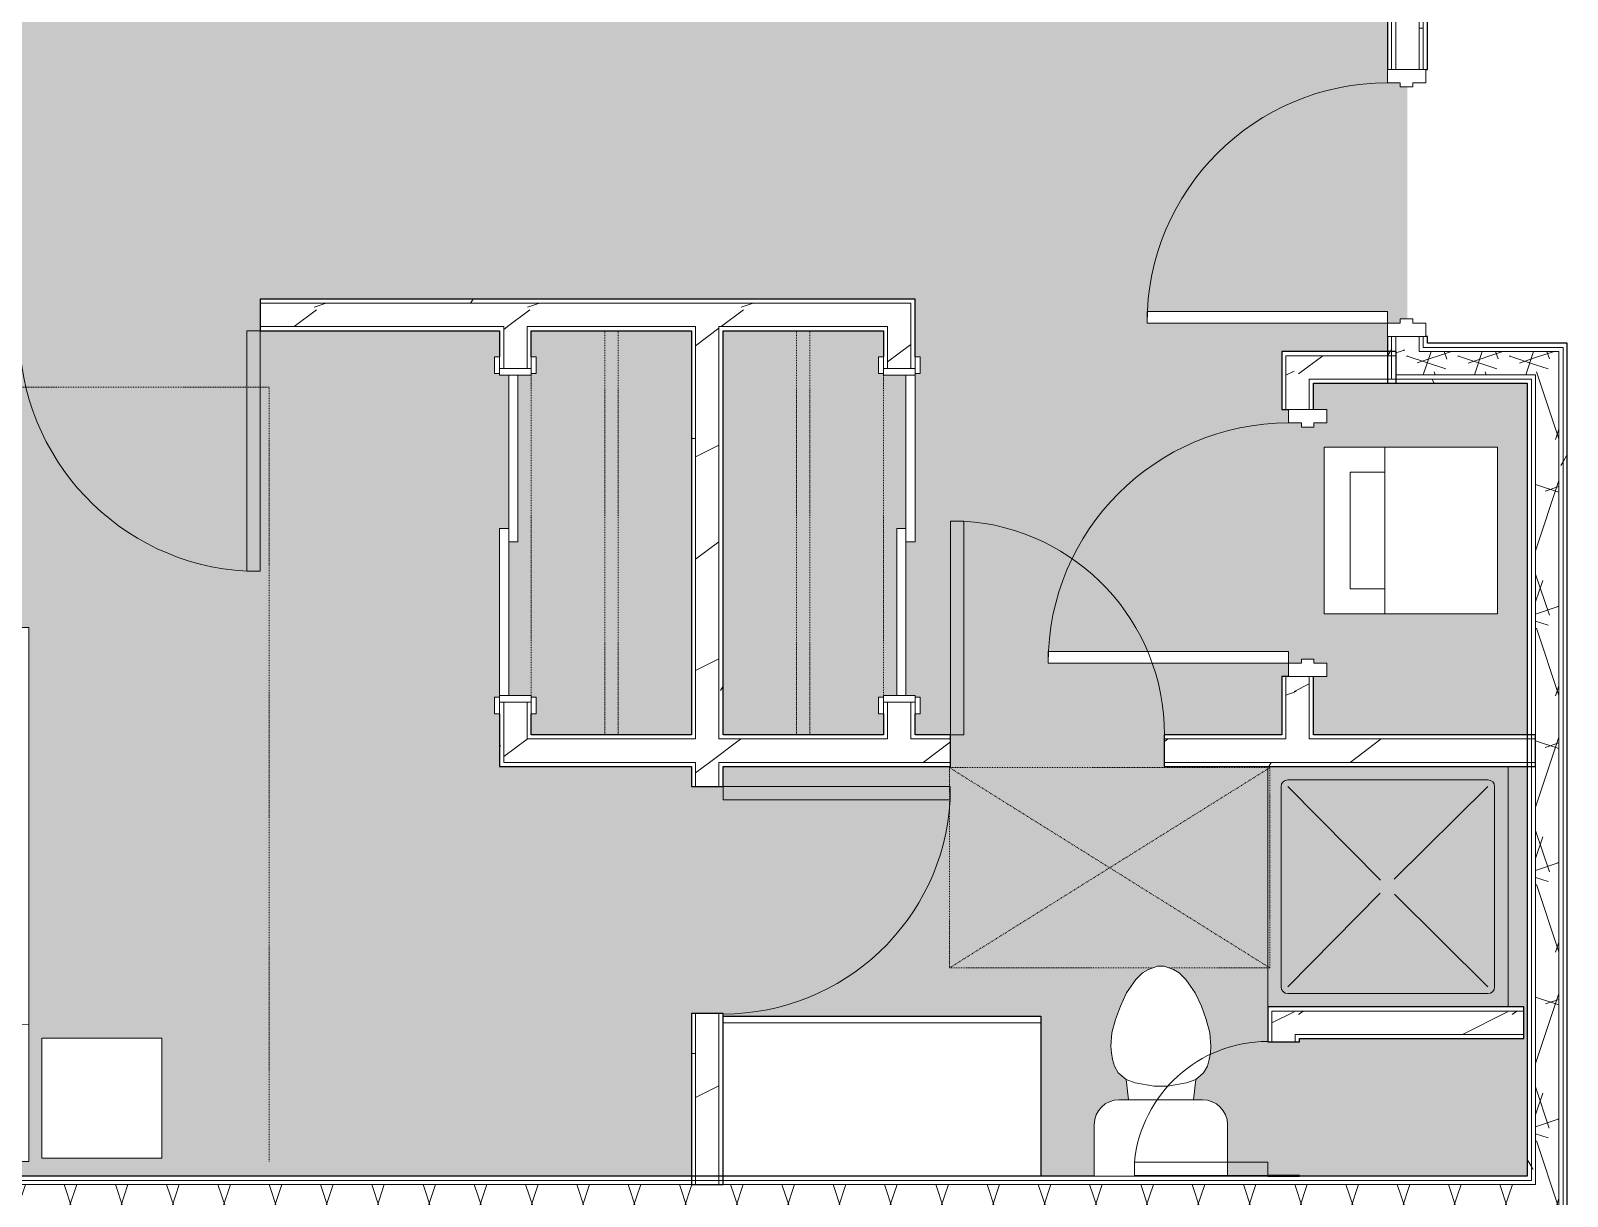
# Model space of a CAD drawing. Header units: inches. Extents: x -4830 to -235, y 9551 to 12852.
# Drawn here: x -3708.2 to -3478, y 10838.2 to 11012.8 of the extents above; entities that cross this region are included whole.
import ezdxf

# ---------------------------------------------------------------- set-up
doc = ezdxf.new("R2010")
doc.units = ezdxf.units.IN
doc.header["$MEASUREMENT"] = 0
doc.linetypes.add('Dash', pattern=[0.25, 0.125, -0.125])
for name, color, linetype, lineweight in [('0-1', 7, 'Continuous', 5), ('0-2', 7, 'Continuous', 9), ('0-3', 8, 'Continuous', 9), ('A-AREA-PATT-3', 41, 'Continuous', 9), ('A-DOOR-1', 7, 'Continuous', 9), ('A-DOOR-2', 50, 'Continuous', 13), ('A-DOOR-FRAM-1', 50, 'Continuous', 13), ('A-GENM-HDLN-1', 7, 'Dash', 9), ('A-WALL-1', 250, 'Continuous', 25), ('A-WALL-2', 7, 'Continuous', 9), ('A-WALL-PATT-1', 7, 'Continuous', 9), ('A-WALL-PATT-2', 8, 'Continuous', 9), ('A-WALL-PATT-3', 253, 'Continuous', 9), ('I-FURN-1', 7, 'Continuous', 9), ('I-FURN-HDLN-1', 7, 'Dash', 9), ('I-WALL-1', 250, 'Continuous', 25), ('P-SANR-FIXT-1', 7, 'Continuous', 9), ('Q-CASE-1', 250, 'Continuous', 25), ('Q-CASE-2', 7, 'Continuous', 9), ('Q-CASE-HDLN-1', 7, 'Dash', 9)]:
    doc.layers.add(name, color=color, linetype=linetype, lineweight=lineweight)
pattern_1 = [(0, (0, 0), (61.44, 15.36), [2.534, -43.546, 2.534, -43.546, -245.76]), (0, (0, 0), (61.44, 15.36), [-92.16, 2.534, -89.626, 2.534, -43.546, -107.52]), (0, (0, 0), (61.44, 15.36), [-230.4, 2.534, -28.186, 2.534, -74.266]), (120, (23.04, 7.68), (-44.02215, 45.5286), [2.534, -43.546, 2.534, -43.546, -245.76]), (120, (23.04, 7.68), (-44.02215, 45.5286), [-92.16, 2.534, -89.626, 2.534, -43.546, -107.52]), (120, (23.04, 7.68), (-44.02215, 45.5286), [-230.4, 2.534, -28.186, 2.534, -74.266]), (240, (30.72, 38.4), (-17.41785, -60.8886), [2.534, -43.546, 2.534, -43.546, -245.76]), (240, (30.72, 38.4), (-17.41785, -60.8886), [-92.16, 2.534, -89.626, 2.534, -43.546, -107.52]), (240, (30.72, 38.4), (-17.41785, -60.8886), [-230.4, 2.534, -28.186, 2.534, -74.266])]
pattern_2 = [(216.87, (12.795, 31.987), (95.9612857, 63.9749714), [15.994, -143.942]), (206.565, (31.987, 22.391), (-31.986981, -31.986924), [35.763, -35.763]), (198.435, (31.987, 6.397), (-63.974746, -31.987128), [20.231, -80.922])]
pattern_3 = [(161.57, (0.96, 0.96), (-7.6802237, -0.0009796), [0, -54.643, 6.067, 0]), (18.43, (-0.96, 0.96), (-7.6802237, 0.0009796), [0, -54.643, 6.067, 0]), (108.43, (0.96, 0.96), (3.8382953, -19.2013653), [18.211, -42.499]), (71.57, (-0.96, 0.96), (3.8382953, 19.2013653), [18.211, -42.499])]

# ---------------------------------------------------------------- blocks, each defined once
blk = doc.blocks.new('Single-Flush - 32_ x 84_-1372863-FLOOR PLAN - 3RD FLOOR')
at = {"layer": 'A-DOOR-1'}
blk.add_arc((16, -2.38), 32.07, 180, 266.4241, dxfattribs=at)
at = {"layer": 'A-DOOR-2'}
for p, q in [((14, -2.38), (14, -34.38)), ((16, -2.38), (14, -2.38)), ((16, -2.38), (16, -34.38)), ((16, -34.38), (14, -34.38))]:
    blk.add_line(p, q, dxfattribs=at)
blk = doc.blocks.new('Stacked Washer and Dryer - 26_x25_ - Private-1352637-FLOOR PLAN - 3RD FLOOR')
at = {"layer": 'P-SANR-FIXT-1'}
for p, q in [((0, 12.5), (26, 12.5)), ((0, 12.5), (0, -12.5)), ((16.90625, 12.5), (16.90625, -12.5)), ((26, 12.5), (26, -12.5)), ((16.90625, 8.75), (22.09375, 8.75)), ((22.09375, 8.75), (22.09375, -8.75)), ((22.09375, -8.75), (16.90625, -8.75)), ((26, -12.5), (0, -12.5))]:
    blk.add_line(p, q, dxfattribs=at)
blk = doc.blocks.new('Single-Flush - 36_ x 84_-1372824-FLOOR PLAN - 3RD FLOOR')
at = {"layer": 'A-DOOR-1'}
blk.add_arc((18, -2.38), 36.07, 180, 266.8211, dxfattribs=at)
at = {"layer": 'A-DOOR-2'}
for p, q in [((16, -2.38), (16, -38.39)), ((18, -2.38), (16, -2.38)), ((18, -2.38), (18, -38.39)), ((18, -38.39), (16, -38.39))]:
    blk.add_line(p, q, dxfattribs=at)
blk = doc.blocks.new('Single-Flush - 34_ x 84_-1372834-FLOOR PLAN - 3RD FLOOR')
at = {"layer": 'A-DOOR-1'}
blk.add_arc((17, -2.38), 34.07, 180, 266.6343, dxfattribs=at)
at = {"layer": 'A-DOOR-2'}
for p, q in [((15, -2.38), (15, -36.38)), ((17, -2.38), (15, -2.38)), ((17, -2.38), (17, -36.38)), ((17, -36.38), (15, -36.38))]:
    blk.add_line(p, q, dxfattribs=at)
blk = doc.blocks.new('Door-Passage-Single-Flush - 36_ x 80_-1699788-FLOOR PLAN - 3RD FLOOR')
at = {"layer": 'A-DOOR-1'}
blk.add_arc((18, -1.625), 36, 180, 270, dxfattribs=at)
at = {"layer": 'A-DOOR-2'}
for p, q in [((16.25, -1.625), (18, -1.625)), ((16.25, -37.625), (16.25, -1.625)), ((18, -1.625), (18, -37.625)), ((18, -37.625), (16.25, -37.625))]:
    blk.add_line(p, q, dxfattribs=at)
at = {"layer": 'A-DOOR-FRAM-1'}
for p, q in [((-20, 4.125), (-18, 4.125)), ((-20, -1.625), (-20, 4.125)), ((-18, 4.125), (-18, 2.1875)), ((18, 4.125), (20, 4.125)), ((18, 2.1875), (18, 4.125)), ((20, 4.125), (20, -1.625)), ((-18, 2.1875), (-17.375, 2.1875)), ((-18, 0.3125), (-18, -1.625)), ((-17.375, 0.3125), (-18, 0.3125)), ((-17.375, 2.1875), (-17.375, 0.3125)), ((17.375, 2.1875), (18, 2.1875)), ((17.375, 0.3125), (17.375, 2.1875)), ((18, 0.3125), (17.375, 0.3125)), ((18, -1.625), (18, 0.3125)), ((-18, -1.625), (-20, -1.625)), ((20, -1.625), (18, -1.625))]:
    blk.add_line(p, q, dxfattribs=at)
blk = doc.blocks.new('OD_CW_Base Cabinet - OD_CW_Base Cabinet-1870313-FLOOR PLAN - 3RD FLOOR')
at = {"layer": 'Q-CASE-1'}
for p, q in [((0.74, -24), (0.74, 0)), ((0.74, 0), (48.31, 0)), ((48.31, 0), (48.31, -24)), ((48.31, -24), (0.74, -24))]:
    blk.add_line(p, q, dxfattribs=at)
at = {"layer": 'Q-CASE-2'}
for p, q in [((0.74, -1), (0.74, 0)), ((0.74, 0), (48.31, 0)), ((48.31, -1), (0.74, -1)), ((0.74, -24), (0.74, -1)), ((0.74, -1), (48.31, -1)), ((48.31, 0), (48.31, -1)), ((48.31, -1), (48.31, -24)), ((48.31, -24), (0.74, -24))]:
    blk.add_line(p, q, dxfattribs=at)
blk = doc.blocks.new('Toilet-Domestic-3D - Toilet-Domestic-3D-1372870-FLOOR PLAN - 3RD FLOOR')
at = {"layer": 'P-SANR-FIXT-1'}
for p, q in [((-1.87, 11.5), (-0.5, 12)), ((-0.5, 12), (0.5, 12)), ((0.5, 12), (1.87, 11.5)), ((-5.13, 8), (-3.74, 10)), ((-3.74, 10), (-2.74, 11)), ((-2.74, 11), (-1.87, 11.5)), ((1.87, 11.5), (2.74, 11)), ((2.74, 11), (3.74, 10)), ((3.74, 10), (5.13, 8)), ((-6.06, 6), (-5.13, 8)), ((5.13, 8), (6.06, 6)), ((-6.79, 4), (-6.06, 6)), ((6.06, 6), (6.79, 4)), ((-7.33, 1.99), (-6.79, 4)), ((6.79, 4), (7.33, 1.99)), ((-7.5, 0), (-7.33, 1.99)), ((7.33, 1.99), (7.5, 0)), ((-7.41, -1), (-7.5, 0)), ((-7.24, -2), (-7.41, -1)), ((-6.97, -3), (-7.24, -2)), ((7.24, -2), (6.97, -3)), ((7.41, -1), (7.24, -2)), ((7.5, 0), (7.41, -1)), ((-6.4, -4), (-6.97, -3)), ((-5.21, -5), (-6.4, -4)), ((6.4, -4), (5.21, -5)), ((6.97, -3), (6.4, -4)), ((-3.84, -5.5), (-5.21, -5)), ((-4.86, -8.02), (-5.21, -5)), ((-1, -6), (-3.84, -5.5)), ((1, -6), (-1, -6)), ((3.84, -5.5), (1, -6)), ((5.21, -5), (3.84, -5.5)), ((4.86, -8.02), (5.21, -5)), ((6.25, -8.02), (-6.25, -8.02)), ((-9.98, -11.75), (-9.98, -19.48)), ((9.98, -19.48), (9.98, -11.75)), ((-9.98, -19.48), (9.98, -19.48))]:
    blk.add_line(p, q, dxfattribs=at)
for centre, start, end in [((-6.25, -11.75), 90, 180), ((6.25, -11.75), 0, 90)]:
    blk.add_arc(centre, 3.73, start, end, dxfattribs=at)
blk = doc.blocks.new('Shower Base-3D - 36_ x 36_-V6-FLOOR PLAN - 3RD FLOOR')
at = {"layer": 'P-SANR-FIXT-1'}
for p, q in [((-18, 18), (-18, -18)), ((18, -18), (18, 18)), ((-16, -15), (-16, 15)), ((-15, 16), (15, 16)), ((-1.12, 1), (-15, 15)), ((0.97, 1.14), (15, 15)), ((16, 15), (16, -15)), ((-1.13, -0.98), (-15, -15)), ((1.01, -1.11), (15, -15)), ((15, -16), (-15, -16))]:
    blk.add_line(p, q, dxfattribs=at)
for centre, start, end in [((-15, 15), 90, 180), ((15, 15), 360, 90), ((-15, -15), 180, 270), ((15, -15), 270, 0)]:
    blk.add_arc(centre, 1, start, end, dxfattribs=at)
blk = doc.blocks.new('OD_CW_Closet - OD_CW_Closet-1901942-FLOOR PLAN - 3RD FLOOR')
at = {"layer": 'Q-CASE-HDLN-1'}
for p, q in [((0.74, -24), (0.74, 0)), ((0.74, 0), (61.26, 0)), ((61.26, 0), (61.26, -24)), ((0.74, -11), (61.26, -11)), ((0.74, -13), (61.26, -13)), ((3.89, -24), (0.74, -24)), ((54.64, -24), (6.64, -24)), ((61.26, -24), (57.39, -24))]:
    blk.add_line(p, q, dxfattribs=at)
blk = doc.blocks.new('ADA Clearances - 30_x48_-V7-FLOOR PLAN - 3RD FLOOR')
at = {"layer": 'A-GENM-HDLN-1'}
for p, q in [((15, -24), (-15, 24)), ((-15, -24), (15, 24)), ((15, 24), (-15, 24)), ((-15, 24), (-15, -24)), ((15, 8.9), (15, 24)), ((15, -24), (15, 6.44)), ((-15, -24), (15, -24))]:
    blk.add_line(p, q, dxfattribs=at)
blk = doc.blocks.new('Single-Flush - CLOSET-1720256-FLOOR PLAN - 3RD FLOOR')
at = {"layer": 'A-DOOR-1'}
blk.add_arc((10, -2.38), 20.07, 180, 264.2799, dxfattribs=at)
at = {"layer": 'A-DOOR-2'}
for p, q in [((8, -2.38), (8, -22.34)), ((10, -2.38), (8, -2.38)), ((10, -2.38), (10, -22.34)), ((10, -22.34), (8, -22.34))]:
    blk.add_line(p, q, dxfattribs=at)
blk = doc.blocks.new('Bed-Standard - King 78_ x 80_-1242963-FLOOR PLAN - 3RD FLOOR')
at = {"layer": 'I-FURN-1'}
for p, q in [((49.69, 38.2), (-28.31, 38.2)), ((-28.31, 38.2), (-28.31, -41.8)), ((49.69, -41.8), (49.69, 38.2)), ((-25.31, 36.2), (-25.31, 24.2)), ((-25.31, 36.2), (46.69, 36.2)), ((46.69, 36.2), (46.69, 24.2)), ((49.69, 24.2), (-28.31, 17.63)), ((-25.31, 24.2), (46.69, 24.2)), ((-28.31, -41.8), (49.69, -41.8))]:
    blk.add_line(p, q, dxfattribs=at)
at = {"layer": 'I-FURN-HDLN-1'}
for p, q in [((-64.31, 38.2), (-64.31, -77.8)), ((73.69, -77.8), (73.69, 38.2)), ((-64.31, -77.8), (73.69, -77.8))]:
    blk.add_line(p, q, dxfattribs=at)
blk = doc.blocks.new('Table-Night Stand - 18_ x 18_ x 24_-1352623-FLOOR PLAN - 3RD FLOOR')
at = {"layer": 'I-FURN-1'}
for p, q in [((18.15, 18), (0.15, 18)), ((0.15, 18), (0.15, 0)), ((18.15, 0), (18.15, 18)), ((0.15, 0), (18.15, 0))]:
    blk.add_line(p, q, dxfattribs=at)
blk = doc.blocks.new('FOLDING_SLIDING CLOSET - 48_ x 80_-1372832-FLOOR PLAN - 3RD FLOOR')
at = {"layer": 'A-DOOR-1'}
for p, q in [((-24.25, 3), (-26.75, 3)), ((-26.75, 3), (-26.75, 2.25)), ((-24.25, 2.25), (-24.25, 3)), ((26.75, 3), (24.25, 3)), ((24.25, 3), (24.25, 2.25)), ((26.75, 2.25), (26.75, 3)), ((-26.75, 2.25), (-24.25, 2.25)), ((24.25, 2.25), (26.75, 2.25)), ((-24.25, -2.5), (-26.75, -2.5)), ((-26.75, -2.5), (-26.75, -3.25)), ((-26.75, -3.25), (-24.25, -3.25)), ((-24.25, -3.25), (-24.25, -2.5)), ((26.75, -2.5), (24.25, -2.5)), ((24.25, -2.5), (24.25, -3.25)), ((24.25, -3.25), (26.75, -3.25)), ((26.75, -3.25), (26.75, -2.5))]:
    blk.add_line(p, q, dxfattribs=at)
at = {"layer": 'A-DOOR-2'}
for p, q in [((1, 2.25), (-24, 2.25)), ((-24, 2.25), (-24, 0.87)), ((-24, 0.87), (1, 0.87)), ((24, 0.87), (-1, 0.87)), ((-1, 0.87), (-1, -0.5)), ((1, 0.87), (1, 2.25)), ((24, -0.5), (24, 0.87)), ((-1, -0.5), (24, -0.5))]:
    blk.add_line(p, q, dxfattribs=at)
at = {"layer": 'A-DOOR-FRAM-1'}
for p, q in [((-24, 2.25), (-25, 2.25)), ((-25, 2.25), (-25, -2.5)), ((-24, -2.5), (-24, 2.25)), ((24, 2.25), (24, -2.5)), ((25, 2.25), (24, 2.25)), ((25, -2.5), (25, 2.25)), ((-25, -2.5), (-24, -2.5)), ((24, -2.5), (25, -2.5))]:
    blk.add_line(p, q, dxfattribs=at)
blk = doc.blocks.new('OD_CW_Closet - OD_CW_Closet-1902250-FLOOR PLAN - 3RD FLOOR')
at = {"layer": 'Q-CASE-HDLN-1'}
for p, q in [((3.89, 24), (0.74, 24)), ((0.74, 24), (0.74, 0)), ((54.64, 24), (6.64, 24)), ((61.26, 24), (57.39, 24)), ((61.26, 0), (61.26, 24)), ((0.74, 13), (61.26, 13)), ((0.74, 11), (61.26, 11)), ((0.74, 0), (61.26, 0))]:
    blk.add_line(p, q, dxfattribs=at)
blk = doc.blocks.new('CTR - 1st Phase - Unit Layouts_rvt-1-FLOOR PLAN - 3RD FLOOR')
at = {"layer": 'A-WALL-PATT-1'}
h = blk.add_hatch(dxfattribs=at)
h.set_pattern_fill('FP_1', color=256, style=0, pattern_type=2)
h.set_pattern_definition(pattern_1)
h.paths.add_polyline_path([(-3852.47, 10971.96), (-3709.8, 10971.96), (-3709.8, 10972.59), (-3852.47, 10972.59), (-3852.47, 10972.21)], flags=0)
h.paths.add_polyline_path([(-3605.05, 10971.96), (-3576.3, 10971.96), (-3576.3, 10972.59), (-3673.8, 10972.59), (-3673.8, 10971.96), (-3608.55, 10971.96)], flags=0)
h = blk.add_hatch(dxfattribs=at)
h.set_pattern_fill('FP_1', color=256, style=0, pattern_type=2)
h.set_pattern_definition(pattern_1)
h.paths.add_polyline_path([(-3826.22, 10967.84), (-3709.8, 10967.84), (-3709.8, 10968.46), (-3852.47, 10968.46), (-3852.47, 10967.84), (-3828.95, 10967.84)], flags=0)
h.paths.add_polyline_path([(-3637.92, 10967.84), (-3637.3, 10967.84), (-3637.3, 10968.46), (-3673.8, 10968.46), (-3673.8, 10967.84), (-3673.58, 10967.84)], flags=0)
h.paths.add_polyline_path([(-3630.78, 10967.84), (-3608.55, 10967.84), (-3608.55, 10968.46), (-3633.8, 10968.46), (-3633.8, 10967.84), (-3633.17, 10967.84)], flags=0)
h.paths.add_polyline_path([(-3604.42, 10967.84), (-3580.42, 10967.84), (-3580.42, 10968.46), (-3605.05, 10968.46), (-3605.05, 10967.84)], flags=0)
h = blk.add_hatch(dxfattribs=at)
h.set_pattern_fill('FP_1', color=256, style=0, pattern_type=2)
h.set_pattern_definition(pattern_1)
h.paths.add_polyline_path([(-3637.92, 10902.56), (-3637.3, 10902.56), (-3637.3, 10912.21), (-3637.92, 10912.21), (-3637.92, 10903.19)], flags=0)
h.paths.add_polyline_path([(-3637.92, 10962.21), (-3637.3, 10962.21), (-3637.3, 10967.84), (-3637.92, 10967.84), (-3637.92, 10963.96)], flags=0)
h = blk.add_hatch(dxfattribs=at)
h.set_pattern_fill('FP_1', color=256, style=0, pattern_type=2)
h.set_pattern_definition(pattern_1)
h.paths.add_polyline_path([(-3609.17, 10841.19), (-3608.55, 10841.19), (-3608.55, 10865.56), (-3609.17, 10865.56), (-3609.17, 10848.64)], flags=0)
h.paths.add_polyline_path([(-3608.55, 10899.56), (-3608.55, 10902.56), (-3609.17, 10902.56), (-3609.17, 10899.56)], flags=0)
h.paths.add_polyline_path([(-3608.55, 10907.31), (-3608.55, 10967.84), (-3609.17, 10967.84), (-3609.17, 10907.31)], flags=0)
h = blk.add_hatch(dxfattribs=at)
h.set_pattern_fill('FP_1', color=256, style=0, pattern_type=2)
h.set_pattern_definition(pattern_1)
h.paths.add_polyline_path([(-3605.05, 10841.19), (-3604.42, 10841.19), (-3604.42, 10865.56), (-3605.05, 10865.56), (-3605.05, 10848.64)], flags=0)
h.paths.add_polyline_path([(-3605.05, 10899.56), (-3604.42, 10899.56), (-3604.42, 10902.56), (-3605.05, 10902.56)], flags=0)
h.paths.add_polyline_path([(-3604.42, 10907.31), (-3604.42, 10967.84), (-3605.05, 10967.84), (-3605.05, 10907.31)], flags=0)
h = blk.add_hatch(dxfattribs=at)
h.set_pattern_fill('FP_1', color=256, style=0, pattern_type=2)
h.set_pattern_definition(pattern_1)
h.paths.add_polyline_path([(-3520.75, 10964.11), (-3503.67, 10964.11), (-3503.67, 10964.74), (-3520.75, 10964.74)], flags=0)
h = blk.add_hatch(dxfattribs=at)
h.set_pattern_fill('FP_1', color=256, style=0, pattern_type=2)
h.set_pattern_definition(pattern_1)
h.paths.add_polyline_path([(-3635.78, 10902.56), (-3608.55, 10902.56), (-3608.55, 10903.19), (-3637.3, 10903.19), (-3637.26, 10902.56), (-3636.55, 10902.56)], flags=0)
h.paths.add_polyline_path([(-3570.37, 10902.56), (-3570.37, 10903.19), (-3605.05, 10903.19), (-3605.05, 10902.56), (-3579.8, 10902.56)], flags=0)
h.paths.add_polyline_path([(-3525.3, 10902.56), (-3483.97, 10902.56), (-3483.97, 10903.19), (-3538.37, 10903.19), (-3538.37, 10902.56)], flags=0)
at = {"layer": 'A-WALL-PATT-2'}
h = blk.add_hatch(dxfattribs=at)
h.set_pattern_fill('FP_2', color=256, style=0, pattern_type=2)
h.set_pattern_definition(pattern_2)
h.paths.add_polyline_path([(-3852.47, 10968.46), (-3709.8, 10968.46), (-3709.8, 10971.96), (-3852.47, 10971.96), (-3852.47, 10970.72)], flags=0)
h.paths.add_polyline_path([(-3605.05, 10968.46), (-3579.8, 10968.48), (-3579.8, 10971.96), (-3673.8, 10971.96), (-3673.8, 10968.46), (-3608.55, 10968.46)], flags=0)
h = blk.add_hatch(dxfattribs=at)
h.set_pattern_fill('FP_2', color=256, style=0, pattern_type=2)
h.set_pattern_definition(pattern_2)
h.paths.add_polyline_path([(-3576.3, 10906.69), (-3576.3, 10912.21), (-3579.8, 10912.21), (-3579.8, 10906.69)], flags=0)
h.paths.add_polyline_path([(-3576.3, 10962.21), (-3576.3, 10971.96), (-3579.8, 10971.96), (-3579.8, 10962.21), (-3577.05, 10962.21)], flags=0)
h = blk.add_hatch(dxfattribs=at)
h.set_pattern_fill('FP_2', color=256, style=0, pattern_type=2)
h.set_pattern_definition(pattern_2)
h.paths.add_polyline_path([(-3637.3, 10903.19), (-3633.8, 10903.19), (-3633.8, 10912.21), (-3637.3, 10912.21)], flags=0)
h.paths.add_polyline_path([(-3637.3, 10962.21), (-3633.8, 10962.21), (-3633.8, 10968.46), (-3637.3, 10968.46), (-3637.3, 10967.84)], flags=0)
h = blk.add_hatch(dxfattribs=at)
h.set_pattern_fill('FP_2', color=256, style=0, pattern_type=2)
h.set_pattern_definition(pattern_2)
h.paths.add_polyline_path([(-3608.55, 10841.19), (-3605.05, 10841.19), (-3605.05, 10865.56), (-3608.55, 10865.56), (-3608.55, 10848.64)], flags=0)
h.paths.add_polyline_path([(-3605.05, 10899.56), (-3605.05, 10903.19), (-3608.55, 10903.19), (-3608.55, 10899.56)], flags=0)
h.paths.add_polyline_path([(-3608.55, 10906.69), (-3605.05, 10906.69), (-3605.05, 10968.46), (-3608.55, 10968.46), (-3608.55, 10907.31)], flags=0)
h = blk.add_hatch(dxfattribs=at)
h.set_pattern_fill('FP_2', color=256, style=0, pattern_type=2)
h.set_pattern_definition(pattern_2)
h.paths.add_polyline_path([(-3516.62, 10960.61), (-3503.62, 10960.68), (-3503.67, 10964.11), (-3520.12, 10964.11), (-3520.12, 10960.61)], flags=0)
h = blk.add_hatch(dxfattribs=at)
h.set_pattern_fill('FP_2', color=256, style=0, pattern_type=2)
h.set_pattern_definition(pattern_2)
h.paths.add_polyline_path([(-3519.75, 10906.69), (-3516.62, 10906.69), (-3516.62, 10916.03), (-3520.12, 10916.03), (-3520.12, 10906.69)], flags=0)
h.paths.add_polyline_path([(-3520.12, 10956.03), (-3516.62, 10956.03), (-3516.62, 10960.61), (-3520.12, 10960.61), (-3520.12, 10959.99)], flags=0)
h = blk.add_hatch(dxfattribs=at)
h.set_pattern_fill('FP_2', color=256, style=0, pattern_type=2)
h.set_pattern_definition(pattern_2)
h.paths.add_polyline_path([(-3633.17, 10903.19), (-3570.37, 10903.19), (-3570.37, 10906.69), (-3633.8, 10906.67), (-3633.8, 10903.19)], flags=0)
h.paths.add_polyline_path([(-3488.41, 10903.19), (-3482.72, 10903.19), (-3482.72, 10906.69), (-3538.37, 10906.69), (-3538.37, 10903.19), (-3494.91, 10903.19)], flags=0)
h = blk.add_hatch(dxfattribs=at)
h.set_pattern_fill('FP_2', color=256, style=0, pattern_type=2)
h.set_pattern_definition(pattern_2)
h.paths.add_polyline_path([(-3522.22, 10862.44), (-3484.47, 10862.44), (-3484.47, 10865.94), (-3522.22, 10865.94)], flags=0)
at = {"layer": 'A-WALL-1'}
for p, q in [((-3580.42, 10972.59), (-3673.8, 10972.59)), ((-3673.8, 10972.59), (-3673.8, 10967.84)), ((-3576.3, 10972.59), (-3580.42, 10972.59)), ((-3575.67, 10972.59), (-3576.3, 10972.59)), ((-3575.67, 10963.96), (-3575.67, 10972.59)), ((-3673.8, 10967.84), (-3637.92, 10967.84)), ((-3637.92, 10967.84), (-3637.92, 10963.96)), ((-3633.17, 10967.84), (-3609.17, 10967.84)), ((-3633.17, 10963.96), (-3633.17, 10967.84)), ((-3609.17, 10967.84), (-3609.17, 10907.31)), ((-3604.42, 10967.84), (-3580.42, 10967.84)), ((-3604.42, 10907.31), (-3604.42, 10967.84)), ((-3580.42, 10967.84), (-3580.42, 10963.96)), ((-3503.62, 10964.74), (-3520.75, 10964.74)), ((-3520.75, 10964.74), (-3520.75, 10964.11)), ((-3520.75, 10964.11), (-3520.75, 10959.99)), ((-3503.62, 10959.99), (-3503.62, 10964.74)), ((-3520.75, 10959.99), (-3520.75, 10956.03)), ((-3516, 10959.99), (-3503.62, 10959.99)), ((-3516, 10956.03), (-3516, 10959.99)), ((-3520.75, 10956.03), (-3519.75, 10956.03)), ((-3519.75, 10916.03), (-3520.75, 10916.03)), ((-3520.75, 10916.03), (-3520.75, 10907.31)), ((-3516, 10907.31), (-3516, 10916.03)), ((-3637.92, 10910.46), (-3637.92, 10902.56)), ((-3633.17, 10907.31), (-3633.17, 10910.46)), ((-3580.42, 10910.46), (-3580.42, 10907.31)), ((-3575.67, 10907.31), (-3575.67, 10910.46)), ((-3609.17, 10907.31), (-3633.17, 10907.31)), ((-3580.42, 10907.31), (-3604.42, 10907.31)), ((-3570.37, 10907.31), (-3575.67, 10907.31)), ((-3570.37, 10902.56), (-3570.37, 10907.31)), ((-3520.75, 10907.31), (-3538.37, 10907.31)), ((-3538.37, 10907.31), (-3538.37, 10902.56)), ((-3482.72, 10907.31), (-3516, 10907.31)), ((-3482.72, 10902.56), (-3482.72, 10907.31)), ((-3637.92, 10902.56), (-3637.3, 10902.56)), ((-3637.3, 10902.56), (-3633.17, 10902.56)), ((-3633.17, 10902.56), (-3609.17, 10902.56)), ((-3609.17, 10902.56), (-3609.17, 10899.56)), ((-3604.42, 10902.56), (-3570.37, 10902.56)), ((-3604.42, 10899.56), (-3604.42, 10902.56)), ((-3538.37, 10902.56), (-3482.72, 10902.56)), ((-3609.17, 10899.56), (-3604.42, 10899.56)), ((-3609.17, 10865.56), (-3609.17, 10839.94)), ((-3604.42, 10865.56), (-3609.17, 10865.56)), ((-3604.42, 10865.19), (-3604.42, 10865.56)), ((-3484.47, 10866.56), (-3522.85, 10866.56)), ((-3522.85, 10866.56), (-3522.85, 10865.94)), ((-3522.85, 10865.94), (-3522.85, 10861.81)), ((-3484.47, 10861.81), (-3484.47, 10866.56)), ((-3522.85, 10861.81), (-3522.85, 10861.31)), ((-3522.85, 10861.31), (-3518.1, 10861.31)), ((-3518.1, 10861.81), (-3484.47, 10861.81)), ((-3518.1, 10861.31), (-3518.1, 10861.81)), ((-3609.17, 10839.94), (-3604.42, 10839.94)), ((-3604.42, 10839.94), (-3604.42, 10841.19)), ((-3522.85, 10841.31), (-3522.85, 10841.19)), ((-3518.1, 10841.31), (-3522.85, 10841.31)), ((-3522.85, 10841.19), (-3518.1, 10841.19)), ((-3518.1, 10841.19), (-3518.1, 10841.31))]:
    blk.add_line(p, q, dxfattribs=at)
at = {"layer": 'A-WALL-2'}
for p, q in [((-3580.42, 10971.96), (-3673.8, 10971.96)), ((-3580.42, 10971.96), (-3579.8, 10971.96)), ((-3579.8, 10971.96), (-3576.3, 10971.96)), ((-3576.3, 10971.96), (-3576.3, 10962.21)), ((-3637.3, 10968.46), (-3673.8, 10968.46)), ((-3637.3, 10968.46), (-3637.3, 10967.84)), ((-3608.55, 10968.46), (-3633.8, 10968.46)), ((-3633.8, 10968.46), (-3633.8, 10967.84)), ((-3608.55, 10968.46), (-3608.55, 10967.84)), ((-3580.42, 10968.46), (-3605.05, 10968.46)), ((-3605.05, 10967.84), (-3605.05, 10968.46)), ((-3580.42, 10968.46), (-3579.8, 10968.46)), ((-3579.8, 10968.46), (-3579.8, 10962.21)), ((-3637.3, 10967.84), (-3637.3, 10962.21)), ((-3633.8, 10967.84), (-3633.8, 10962.21)), ((-3608.55, 10907.31), (-3608.55, 10967.84)), ((-3605.05, 10907.31), (-3605.05, 10967.84)), ((-3520.12, 10964.11), (-3503.62, 10964.11)), ((-3520.12, 10960.61), (-3520.12, 10964.11)), ((-3520.12, 10959.99), (-3520.12, 10960.61)), ((-3520.12, 10959.99), (-3520.12, 10956.03)), ((-3516.62, 10960.61), (-3503.62, 10960.61)), ((-3516.62, 10959.99), (-3516.62, 10960.61)), ((-3516.62, 10959.99), (-3516.62, 10956.03)), ((-3520.12, 10916.03), (-3520.12, 10907.31)), ((-3516.62, 10916.03), (-3516.62, 10907.31)), ((-3637.3, 10912.21), (-3637.3, 10903.19)), ((-3633.8, 10912.21), (-3633.8, 10906.69)), ((-3579.8, 10912.21), (-3579.8, 10907.31)), ((-3576.3, 10912.21), (-3576.3, 10907.31)), ((-3633.17, 10906.69), (-3633.8, 10906.69)), ((-3633.17, 10906.69), (-3608.55, 10906.69)), ((-3608.55, 10906.69), (-3608.55, 10907.31)), ((-3608.55, 10907.31), (-3608.55, 10906.69)), ((-3605.05, 10907.31), (-3605.05, 10906.69)), ((-3605.05, 10906.69), (-3605.05, 10907.31)), ((-3605.05, 10906.69), (-3579.8, 10906.69)), ((-3579.8, 10906.69), (-3579.8, 10907.31)), ((-3576.3, 10906.69), (-3576.3, 10907.31)), ((-3576.3, 10906.69), (-3570.37, 10906.69)), ((-3538.37, 10906.69), (-3520.12, 10906.69)), ((-3520.12, 10906.69), (-3520.12, 10907.31)), ((-3516.62, 10906.69), (-3516.62, 10907.31)), ((-3516.62, 10906.69), (-3482.72, 10906.69)), ((-3633.8, 10903.19), (-3637.3, 10903.19)), ((-3633.17, 10903.19), (-3633.8, 10903.19)), ((-3633.17, 10903.19), (-3608.55, 10903.19)), ((-3608.55, 10902.56), (-3608.55, 10903.19)), ((-3608.55, 10903.19), (-3608.55, 10902.56)), ((-3608.55, 10899.56), (-3608.55, 10902.56)), ((-3605.05, 10903.19), (-3605.05, 10902.56)), ((-3605.05, 10903.19), (-3570.37, 10903.19)), ((-3605.05, 10902.56), (-3605.05, 10903.19)), ((-3605.05, 10899.56), (-3605.05, 10902.56)), ((-3538.37, 10903.19), (-3482.72, 10903.19)), ((-3608.55, 10839.94), (-3608.55, 10865.56)), ((-3605.05, 10839.94), (-3605.05, 10865.56)), ((-3522.22, 10865.94), (-3484.47, 10865.94)), ((-3522.22, 10862.44), (-3522.22, 10865.94)), ((-3522.22, 10861.81), (-3522.22, 10862.44)), ((-3518.72, 10862.44), (-3518.72, 10861.81)), ((-3518.72, 10862.44), (-3484.47, 10862.44)), ((-3518.72, 10861.81), (-3518.72, 10862.44)), ((-3522.22, 10861.31), (-3522.22, 10861.81)), ((-3518.72, 10861.31), (-3518.72, 10861.81)), ((-3522.22, 10841.19), (-3522.22, 10841.31)), ((-3518.72, 10841.19), (-3518.72, 10841.31))]:
    blk.add_line(p, q, dxfattribs=at)
at = {"layer": '0-2'}
for name, p in [('Single-Flush - 36_ x 84_-1372824-FLOOR PLAN - 3RD FLOOR', (-3691.8, 10970.21)), ('Shower Base-3D - 36_ x 36_-V6-FLOOR PLAN - 3RD FLOOR', (-3504.85, 10884.56)), ('Toilet-Domestic-3D - Toilet-Domestic-3D-1372870-FLOOR PLAN - 3RD FLOOR', (-3538.85, 10860.67)), ('OD_CW_Base Cabinet - OD_CW_Base Cabinet-1870313-FLOOR PLAN - 3RD FLOOR', (-3605.16, 10865.19))]:
    blk.add_blockref(name, p, dxfattribs=at)
for name, p, rotation in [('OD_CW_Closet - OD_CW_Closet-1902250-FLOOR PLAN - 3RD FLOOR', (-3609.17, 10906.58), 90.00000000003098), ('OD_CW_Closet - OD_CW_Closet-1901942-FLOOR PLAN - 3RD FLOOR', (-3604.42, 10906.58), 89.99999999996905), ('FOLDING_SLIDING CLOSET - 48_ x 80_-1372832-FLOOR PLAN - 3RD FLOOR', (-3635.67, 10937.21), 89.99999999997272), ('FOLDING_SLIDING CLOSET - 48_ x 80_-1372832-FLOOR PLAN - 3RD FLOOR', (-3577.92, 10937.21), 270.0000000000273), ('Bed-Standard - King 78_ x 80_-1242963-FLOOR PLAN - 3RD FLOOR', (-3736.75, 10881.58), 180), ('Door-Passage-Single-Flush - 36_ x 80_-1699788-FLOOR PLAN - 3RD FLOOR', (-3518.12, 10936.03), 270.000000000028), ('Stacked Washer and Dryer - 26_x25_ - Private-1352637-FLOOR PLAN - 3RD FLOOR', (-3488.41, 10937.92), 180), ('Single-Flush - 32_ x 84_-1372863-FLOOR PLAN - 3RD FLOOR', (-3554.37, 10904.94), 180), ('ADA Clearances - 30_x48_-V7-FLOOR PLAN - 3RD FLOOR', (-3546.52, 10887.4), 269.9999999999994), ('Single-Flush - 34_ x 84_-1372834-FLOOR PLAN - 3RD FLOOR', (-3606.8, 10882.56), 90.0000000000212), ('Table-Night Stand - 18_ x 18_ x 24_-1352623-FLOOR PLAN - 3RD FLOOR', (-3688.35, 10861.88), 180), ('Single-Flush - CLOSET-1720256-FLOOR PLAN - 3RD FLOOR', (-3520.47, 10851.31), 269.9999999999947)]:
    blk.add_blockref(name, p, dxfattribs=dict(at, rotation=rotation))
blk = doc.blocks.new('HOLLOW METAL - UNIT DOOR-1960771-FLOOR PLAN - 3RD FLOOR')
at = {"layer": 'A-DOOR-1'}
blk.add_arc((18, -3.25), 36, 180, 270, dxfattribs=at)
at = {"layer": 'A-DOOR-2'}
for p, q in [((16.25, -3.25), (18, -3.25)), ((16.25, -39.25), (16.25, -3.25)), ((18, -3.25), (18, -39.25)), ((18, -39.25), (16.25, -39.25))]:
    blk.add_line(p, q, dxfattribs=at)
at = {"layer": 'A-DOOR-FRAM-1'}
for p, q in [((-20, 2.5), (-18, 2.5)), ((-20, -3.25), (-20, 2.5)), ((-18, 2.5), (-18, 0.5625)), ((18, 2.5), (20, 2.5)), ((18, 0.5625), (18, 2.5)), ((20, 2.5), (20, -3.25)), ((-18, 0.5625), (-17.375, 0.5625)), ((-17.375, 0.5625), (-17.375, -1.3125)), ((17.375, 0.5625), (18, 0.5625)), ((17.375, -1.3125), (17.375, 0.5625)), ((-18, -1.3125), (-18, -3.25)), ((-17.375, -1.3125), (-18, -1.3125)), ((18, -1.3125), (17.375, -1.3125)), ((18, -3.25), (18, -1.3125)), ((-18, -3.25), (-20, -3.25)), ((20, -3.25), (18, -3.25))]:
    blk.add_line(p, q, dxfattribs=at)
blk = doc.blocks.new('CTR - 1st Phase - Common Walls_rvt-1-FLOOR PLAN - 3RD FLOOR')
at = {"layer": 'A-AREA-PATT-3'}
h = blk.add_hatch(color=256, dxfattribs=at)
h.paths.add_polyline_path([(-3519.75, 10918.03), (-3555.75, 10918.03), (-3555.75, 10919.78), (-3519.75, 10919.78), (-3519.75, 10918.65)], flags=0)
h.paths.add_polyline_path([(-3504.92, 10968.99), (-3540.92, 10968.99), (-3540.92, 10970.74), (-3504.92, 10970.74)], flags=0)
h.paths.add_polyline_path([(-3706.02, 10841.19), (-3609.17, 10841.19), (-3609.17, 10865.56), (-3604.42, 10865.56), (-3604.42, 10865.19), (-3556.85, 10865.19), (-3556.85, 10841.19), (-3548.82, 10841.19), (-3548.82, 10848.92), (-3548.7, 10849.88), (-3548.33, 10850.78), (-3547.73, 10851.55), (-3546.96, 10852.14), (-3546.06, 10852.51), (-3544.47, 10852.64), (-3543.71, 10852.64), (-3544.06, 10855.67), (-3545.25, 10856.67), (-3545.82, 10857.67), (-3546.17, 10859.18), (-3546.35, 10860.67), (-3546.17, 10862.66), (-3545.64, 10864.67), (-3544.91, 10866.67), (-3543.98, 10868.67), (-3542.59, 10870.67), (-3541.59, 10871.67), (-3540.72, 10872.17), (-3539.35, 10872.67), (-3538.35, 10872.67), (-3536.97, 10872.17), (-3536.11, 10871.67), (-3535.11, 10870.67), (-3533.72, 10868.67), (-3532.79, 10866.67), (-3532.06, 10864.67), (-3531.52, 10862.66), (-3531.35, 10860.67), (-3531.52, 10859.18), (-3531.72, 10858.27), (-3531.88, 10857.67), (-3532.45, 10856.67), (-3533.64, 10855.67), (-3533.99, 10852.64), (-3532.6, 10852.64), (-3531.63, 10852.51), (-3530.74, 10852.14), (-3529.96, 10851.55), (-3529.37, 10850.78), (-3529, 10849.88), (-3528.87, 10848.64), (-3528.87, 10841.19), (-3522.85, 10841.19), (-3522.85, 10841.31), (-3518.1, 10841.31), (-3518.1, 10841.19), (-3483.97, 10841.19), (-3483.97, 10902.56), (-3538.37, 10902.56), (-3538.37, 10907.31), (-3520.75, 10907.31), (-3520.75, 10916.03), (-3519.75, 10916.03), (-3519.75, 10918.03), (-3517.81, 10918.03), (-3517.81, 10918.65), (-3515.94, 10918.65), (-3515.94, 10918.03), (-3514, 10918.03), (-3514, 10916.03), (-3516, 10916.03), (-3516, 10907.31), (-3483.97, 10907.31), (-3483.97, 10959.99), (-3516, 10959.99), (-3515.94, 10956.03), (-3514, 10956.03), (-3514, 10954.03), (-3515.94, 10954.03), (-3515.94, 10953.4), (-3517.81, 10953.4), (-3517.81, 10954.03), (-3519.75, 10954.03), (-3519.75, 10956.03), (-3520.75, 10956.03), (-3520.75, 10964.74), (-3504.92, 10964.74), (-3504.92, 10968.99), (-3502.99, 10968.99), (-3502.99, 10969.61), (-3501.92, 10969.61), (-3501.92, 11004.36), (-3502.99, 11004.36), (-3502.99, 11004.99), (-3504.92, 11004.99), (-3504.92, 11033.19), (-3517.35, 11033.19), (-3517.35, 11068.94), (-3509.35, 11068.94), (-3509.35, 11099.19), (-3523.88, 11099.19), (-3523.88, 11098.81), (-3547.88, 11098.81), (-3547.88, 11099.19), (-3578.97, 11099.19), (-3578.97, 11041.19), (-3577.49, 11041.14), (-3577.35, 11040.99), (-3577.33, 11040.1), (-3577.1, 11040.1), (-3577.1, 11037.47), (-3576.85, 11037.47), (-3576.85, 11036.88), (-3577.1, 11036.88), (-3577.1, 11036.29), (-3576.85, 11036.29), (-3576.85, 11035.7), (-3577.1, 11035.7), (-3577.1, 11035.11), (-3576.85, 11035.11), (-3576.85, 11034.52), (-3577.1, 11034.52), (-3577.1, 11033.93), (-3576.85, 11033.93), (-3576.85, 11033.34), (-3577.1, 11033.34), (-3577.1, 11023.85), (-3576.85, 11023.85), (-3576.85, 11022.15), (-3577.1, 11022.15), (-3577.1, 11018.28), (-3577.35, 11018.28), (-3577.35, 11017.39), (-3577.55, 11017.19), (-3578.97, 11017.19), (-3578.97, 11014.59), (-3614.97, 11014.59), (-3614.97, 11022.14), (-3622.05, 11022.14), (-3622.05, 11038.64), (-3614.97, 11038.64), (-3614.97, 11051.26), (-3622.05, 11051.26), (-3622.05, 11067.76), (-3614.97, 11067.76), (-3614.97, 11081.38), (-3622.05, 11081.38), (-3622.05, 11097.88), (-3614.97, 11097.88), (-3614.97, 11123.19), (-3728.41, 11123.19), (-3728.41, 11107.06), (-3746.41, 11107.06), (-3746.41, 11111.06), (-3782.41, 11111.06), (-3782.41, 11107.06), (-3800.41, 11107.06), (-3800.41, 11123.19), (-3851.85, 11123.19), (-3851.85, 11110.11), (-3816.97, 11110.11), (-3816.97, 11104.11), (-3815.97, 11104.11), (-3815.97, 11068.11), (-3816.97, 11068.11), (-3816.97, 11062.11), (-3851.85, 11062.11), (-3851.85, 11049.01), (-3855.22, 11049.01), (-3855.22, 11010.99), (-3851.85, 11010.99), (-3851.85, 10972.59), (-3824.32, 10972.59), (-3824.32, 10974.31), (-3819.57, 10974.31), (-3819.57, 10972.59), (-3709.8, 10972.59), (-3709.8, 10967.84), (-3852.47, 10967.84), (-3852.47, 10972.21), (-3855.72, 10972.21), (-3855.72, 10970.21), (-3856.29, 10970.21), (-3856.29, 10936.19), (-3855.72, 10936.19), (-3855.72, 10934.19), (-3852.47, 10934.19), (-3852.47, 10937.53), (-3824.32, 10937.53), (-3824.32, 10938.83), (-3819.57, 10938.83), (-3819.57, 10932.78), (-3852.47, 10932.79), (-3852.47, 10933.81), (-3855.22, 10933.81), (-3855.22, 10895.79), (-3851.85, 10895.79), (-3851.85, 10841.19), (-3706.5, 10841.19)], flags=0)
h.paths.add_polyline_path([(-3708.43, 10843.38), (-3786.43, 10843.38), (-3786.43, 10923.38), (-3708.43, 10923.38), (-3708.43, 10844.66)], flags=0)
h.paths.add_polyline_path([(-3706.02, 10843.88), (-3706.5, 10843.88), (-3706.5, 10861.88), (-3688.5, 10861.88), (-3688.5, 10843.88)], flags=0)
h.paths.add_polyline_path([(-3790.43, 10843.88), (-3808.43, 10843.88), (-3808.43, 10861.88), (-3790.43, 10861.88), (-3790.43, 10846.99)], flags=0)
h.paths.add_polyline_path([(-3522.22, 10861.31), (-3522.85, 10861.31), (-3522.85, 10866.56), (-3484.47, 10866.56), (-3484.47, 10861.81), (-3518.1, 10861.81), (-3518.1, 10861.31), (-3522.02, 10861.31)], flags=0)
h.paths.add_polyline_path([(-3608.55, 10899.56), (-3609.17, 10899.56), (-3609.17, 10902.56), (-3637.92, 10902.56), (-3637.92, 10910.46), (-3638.67, 10910.46), (-3638.67, 10912.96), (-3637.92, 10912.96), (-3637.92, 10938.21), (-3636.55, 10938.21), (-3636.55, 10961.21), (-3637.92, 10961.21), (-3638.01, 10961.46), (-3638.67, 10961.46), (-3638.67, 10963.96), (-3637.92, 10963.96), (-3637.92, 10967.84), (-3673.8, 10967.84), (-3673.8, 10972.59), (-3575.67, 10972.59), (-3575.67, 10963.96), (-3574.92, 10963.96), (-3574.92, 10961.46), (-3575.67, 10961.46), (-3575.67, 10936.21), (-3577.05, 10936.21), (-3577.05, 10913.21), (-3575.67, 10913.21), (-3575.67, 10912.96), (-3574.92, 10912.96), (-3574.92, 10910.46), (-3575.67, 10910.46), (-3575.67, 10907.31), (-3570.37, 10907.31), (-3570.37, 10902.56), (-3604.42, 10902.56), (-3604.42, 10899.56), (-3605.05, 10899.56)], flags=0)
h.paths.add_polyline_path([(-3618.92, 10907.31), (-3609.17, 10907.31), (-3609.17, 10967.84), (-3633.17, 10967.84), (-3633.17, 10963.96), (-3632.42, 10963.96), (-3632.42, 10961.46), (-3633.17, 10961.46), (-3633.17, 10961.21), (-3635.17, 10961.21), (-3635.17, 10936.21), (-3636.55, 10936.21), (-3636.55, 10913.21), (-3633.17, 10913.21), (-3633.17, 10912.96), (-3632.42, 10912.96), (-3632.42, 10910.46), (-3633.17, 10910.46), (-3633.17, 10907.31)], flags=0)
h.paths.add_polyline_path([(-3604.42, 10907.31), (-3580.42, 10907.31), (-3580.42, 10910.46), (-3581.17, 10910.46), (-3581.17, 10912.96), (-3580.42, 10912.96), (-3580.42, 10913.21), (-3578.42, 10913.21), (-3578.42, 10938.21), (-3577.05, 10938.21), (-3577.05, 10961.21), (-3580.42, 10961.21), (-3580.42, 10961.46), (-3581.17, 10961.46), (-3581.17, 10963.96), (-3580.42, 10963.96), (-3580.42, 10967.84), (-3604.42, 10967.84), (-3604.42, 10909.48)], flags=0)
h.paths.add_polyline_path([(-3488.41, 10925.42), (-3514.41, 10925.42), (-3514.41, 10950.42), (-3488.41, 10950.42), (-3488.41, 10935.08)], flags=0)
h.paths.add_polyline_path([(-3850.47, 10939.58), (-3851.47, 10939.58), (-3851.47, 10967.58), (-3826.22, 10967.58), (-3826.22, 10966.47), (-3825.72, 10966.39), (-3825.72, 10965.94), (-3826.22, 10965.94), (-3826.22, 10949.39), (-3825.72, 10949.33), (-3825.72, 10949.26), (-3826.22, 10949.26), (-3826.22, 10939.58), (-3846.51, 10939.58)], flags=0)
h.paths.add_polyline_path([(-3718.9, 11022.79), (-3802.9, 11022.79), (-3802.9, 11057.79), (-3796.9, 11057.79), (-3796.9, 11058.79), (-3724.9, 11058.79), (-3724.9, 11057.79), (-3718.9, 11057.79), (-3718.9, 11026.79)], flags=0)
h.paths.add_polyline_path([(-3483.97, 11033.19), (-3483.97, 11123.19), (-3485.35, 11123.19), (-3485.35, 11068.94), (-3487.35, 11068.94), (-3487.35, 11033.19)], flags=0)
h.paths.add_polyline_path([(-3679.34, 11062.11), (-3706.84, 11062.11), (-3706.84, 11068.11), (-3707.84, 11068.11), (-3707.84, 11104.11), (-3706.84, 11104.11), (-3706.84, 11110.11), (-3671.84, 11110.11), (-3671.84, 11062.11), (-3675.84, 11062.11)], flags=0)
at = {"layer": 'A-WALL-PATT-1'}
h = blk.add_hatch(dxfattribs=at)
h.set_pattern_fill('FP_1', color=256, style=0, pattern_type=2)
h.set_pattern_definition(pattern_1)
h.paths.add_polyline_path([(-3504.76, 10964.74), (-3504.3, 10964.74), (-3504.3, 10966.99), (-3504.92, 10966.99), (-3504.92, 10964.74)], flags=0)
h.paths.add_polyline_path([(-3504.3, 11006.99), (-3504.3, 11032.56), (-3504.92, 11032.56), (-3504.92, 11006.99)], flags=0)
h = blk.add_hatch(dxfattribs=at)
h.set_pattern_fill('FP_1', color=256, style=0, pattern_type=2)
h.set_pattern_definition(pattern_1)
h.paths.add_polyline_path([(-3503.67, 10964.74), (-3503.67, 10966.99), (-3504.3, 10966.99), (-3504.3, 10964.74)], flags=0)
h.paths.add_polyline_path([(-3503.67, 11006.99), (-3503.67, 11031.94), (-3504.3, 11031.92), (-3504.3, 11006.99)], flags=0)
h = blk.add_hatch(dxfattribs=at)
h.set_pattern_fill('FP_1', color=256, style=0, pattern_type=2)
h.set_pattern_definition(pattern_1)
h.paths.add_polyline_path([(-3500.17, 10965.36), (-3499.55, 10965.36), (-3499.55, 10966.99), (-3500.17, 10966.99), (-3500.17, 10965.99)], flags=0)
h.paths.add_polyline_path([(-3499.55, 11006.99), (-3499.55, 11027.81), (-3500.17, 11027.79), (-3500.17, 11006.99)], flags=0)
h = blk.add_hatch(dxfattribs=at)
h.set_pattern_fill('FP_1', color=256, style=0, pattern_type=2)
h.set_pattern_definition(pattern_1)
h.paths.add_polyline_path([(-3499.55, 10965.99), (-3498.92, 10965.99), (-3498.92, 10966.99), (-3499.55, 10966.99)], flags=0)
h.paths.add_polyline_path([(-3499.17, 11006.99), (-3498.92, 11006.99), (-3498.92, 11027.19), (-3499.55, 11027.19), (-3499.55, 11006.99)], flags=0)
h = blk.add_hatch(dxfattribs=at)
h.set_pattern_fill('FP_1', color=256, style=0, pattern_type=2)
h.set_pattern_definition(pattern_1)
h.paths.add_polyline_path([(-3478.6, 10710.39), (-3477.97, 10710.47), (-3477.97, 10965.99), (-3478.6, 10965.99), (-3478.6, 10711.01)], flags=0)
h = blk.add_hatch(dxfattribs=at)
h.set_pattern_fill('FP_1', color=256, style=0, pattern_type=2)
h.set_pattern_definition(pattern_1)
h.paths.add_polyline_path([(-3478.6, 10711.01), (-3478.6, 10965.36), (-3479.22, 10965.36), (-3479.22, 10711.01)], flags=0)
h = blk.add_hatch(dxfattribs=at)
h.set_pattern_fill('FP_1', color=256, style=0, pattern_type=2)
h.set_pattern_definition(pattern_1)
h.paths.add_polyline_path([(-3483.35, 10715.14), (-3482.72, 10715.14), (-3482.72, 10769.69), (-3483.35, 10769.69), (-3483.35, 10715.14)], flags=0)
h.paths.add_polyline_path([(-3483.02, 10773.19), (-3482.72, 10773.19), (-3482.72, 10836.44), (-3483.35, 10836.44), (-3483.35, 10773.19)], flags=0)
h.paths.add_polyline_path([(-3483.35, 10839.94), (-3482.72, 10839.94), (-3482.72, 10903.19), (-3483.35, 10903.19), (-3483.35, 10840.56)], flags=0)
h.paths.add_polyline_path([(-3482.72, 10906.69), (-3482.72, 10961.24), (-3483.35, 10961.24), (-3483.35, 10906.69), (-3483.01, 10906.69)], flags=0)
h = blk.add_hatch(dxfattribs=at)
h.set_pattern_fill('FP_1', color=256, style=0, pattern_type=2)
h.set_pattern_definition(pattern_1)
h.paths.add_polyline_path([(-3483.97, 10959.99), (-3483.97, 10960.61), (-3504.3, 10960.61), (-3504.92, 10959.99), (-3488.41, 10959.99)], flags=0)
h = blk.add_hatch(dxfattribs=at)
h.set_pattern_fill('FP_1', color=256, style=0, pattern_type=2)
h.set_pattern_definition(pattern_1)
h.paths.add_polyline_path([(-3483.35, 10715.76), (-3483.35, 10769.69), (-3483.97, 10769.69), (-3483.97, 10715.76)], flags=0)
h.paths.add_polyline_path([(-3483.97, 10773.19), (-3483.35, 10773.19), (-3483.35, 10835.81), (-3483.97, 10835.81), (-3483.97, 10774.87)], flags=0)
h.paths.add_polyline_path([(-3483.35, 10840.56), (-3483.35, 10903.19), (-3483.97, 10903.19), (-3483.97, 10840.56)], flags=0)
h.paths.add_polyline_path([(-3483.97, 10906.69), (-3483.35, 10906.69), (-3483.35, 10960.61), (-3483.97, 10960.61), (-3483.97, 10935.08)], flags=0)
h = blk.add_hatch(dxfattribs=at)
h.set_pattern_fill('FP_1', color=256, style=0, pattern_type=2)
h.set_pattern_definition(pattern_1)
h.paths.add_polyline_path([(-3852.47, 10840.56), (-3483.97, 10840.56), (-3483.97, 10841.19), (-3852.47, 10841.19)], flags=0)
h = blk.add_hatch(dxfattribs=at)
h.set_pattern_fill('FP_1', color=256, style=0, pattern_type=2)
h.set_pattern_definition(pattern_1)
h.paths.add_polyline_path([(-3483.35, 10839.94), (-3483.35, 10840.56), (-3852.47, 10840.56), (-3852.47, 10839.94), (-3483.97, 10839.94)], flags=0)
at = {"layer": 'A-WALL-PATT-3'}
h = blk.add_hatch(dxfattribs=at)
h.set_pattern_fill('FP_34', color=256, style=0, pattern_type=2)
h.set_pattern_definition(pattern_3)
h.paths.add_polyline_path([(-3503.67, 10964.74), (-3500.17, 10964.74), (-3500.17, 10966.99), (-3503.67, 10966.99), (-3503.67, 10965.99)], flags=0)
h.paths.add_polyline_path([(-3501.11, 11006.99), (-3500.17, 11006.99), (-3500.21, 11028.44), (-3503.67, 11028.44), (-3503.67, 11006.99), (-3502.99, 11006.99)], flags=0)
h = blk.add_hatch(dxfattribs=at)
h.set_pattern_fill('FP_34', color=256, style=0, pattern_type=2)
h.set_pattern_definition(pattern_3)
h.paths.add_polyline_path([(-3495.3, 10961.24), (-3482.72, 10961.24), (-3482.72, 10964.74), (-3503.67, 10964.74), (-3503.67, 10961.24)], flags=0)
h = blk.add_hatch(dxfattribs=at)
h.set_pattern_fill('FP_34', color=256, style=0, pattern_type=2)
h.set_pattern_definition(pattern_3)
h.paths.add_polyline_path([(-3482.71, 10711.64), (-3479.22, 10711.64), (-3479.22, 10964.74), (-3482.72, 10964.74), (-3482.72, 10711.64)], flags=0)
h = blk.add_hatch(dxfattribs=at)
h.set_pattern_fill('FP_34', color=256, style=0, pattern_type=2)
h.set_pattern_definition(pattern_3)
h.paths.add_polyline_path([(-3482.82, 10836.44), (-3482.72, 10836.44), (-3482.72, 10839.94), (-3852.47, 10839.94), (-3852.47, 10836.44), (-3483.35, 10836.44)], flags=0)
at = {"layer": 'A-WALL-2'}
for p, q in [((-3504.3, 11006.99), (-3504.3, 11027.19)), ((-3503.67, 11006.99), (-3503.67, 11027.19)), ((-3500.17, 11006.99), (-3500.17, 11027.19)), ((-3499.55, 11006.99), (-3499.55, 11027.19)), ((-3504.3, 10965.99), (-3504.3, 10966.99)), ((-3504.3, 10961.24), (-3504.3, 10965.99)), ((-3503.67, 10965.99), (-3503.67, 10966.99)), ((-3503.67, 10964.74), (-3503.67, 10965.99)), ((-3500.17, 10965.99), (-3500.17, 10966.99)), ((-3500.17, 10965.36), (-3500.17, 10965.99)), ((-3499.55, 10965.99), (-3499.55, 10966.99)), ((-3499.55, 10965.36), (-3499.55, 10965.99)), ((-3503.67, 10961.24), (-3503.67, 10964.74)), ((-3500.17, 10964.74), (-3500.17, 10965.36)), ((-3500.17, 10964.74), (-3483.97, 10964.74)), ((-3499.55, 10965.36), (-3483.97, 10965.36)), ((-3483.97, 10965.36), (-3479.22, 10965.36)), ((-3483.97, 10964.74), (-3482.72, 10964.74)), ((-3482.72, 10964.74), (-3479.22, 10964.74)), ((-3479.22, 10965.36), (-3478.6, 10965.36)), ((-3479.22, 10711.64), (-3479.22, 10964.74)), ((-3478.6, 10711.01), (-3478.6, 10965.36)), ((-3504.3, 10960.61), (-3504.3, 10961.24)), ((-3503.67, 10961.24), (-3483.97, 10961.24)), ((-3483.97, 10961.24), (-3483.35, 10961.24)), ((-3483.35, 10961.24), (-3482.72, 10961.24)), ((-3482.72, 10839.94), (-3482.72, 10961.24)), ((-3504.3, 10960.61), (-3483.97, 10960.61)), ((-3483.97, 10960.61), (-3483.35, 10960.61)), ((-3483.35, 10840.56), (-3483.35, 10960.61)), ((-3483.97, 10840.56), (-3852.47, 10840.56)), ((-3483.97, 10839.94), (-3852.47, 10839.94)), ((-3483.35, 10840.56), (-3483.97, 10840.56)), ((-3483.35, 10839.94), (-3483.97, 10839.94)), ((-3482.72, 10839.94), (-3483.35, 10839.94))]:
    blk.add_line(p, q, dxfattribs=at)
at = {"layer": 'I-WALL-1'}
for p, q in [((-3504.92, 11027.19), (-3504.92, 11006.99)), ((-3498.92, 11006.99), (-3498.92, 11027.19)), ((-3499.17, 11006.99), (-3498.92, 11006.99)), ((-3504.92, 10966.99), (-3504.92, 10965.99)), ((-3504.92, 10965.99), (-3504.92, 10960.61)), ((-3498.92, 10966.99), (-3499.17, 10966.99)), ((-3498.92, 10965.99), (-3498.92, 10966.99)), ((-3483.97, 10965.99), (-3498.92, 10965.99)), ((-3478.6, 10965.99), (-3483.97, 10965.99)), ((-3477.97, 10965.99), (-3478.6, 10965.99)), ((-3477.97, 10710.39), (-3477.97, 10965.99)), ((-3504.92, 10960.61), (-3504.92, 10959.99)), ((-3504.92, 10959.99), (-3483.97, 10959.99)), ((-3483.97, 10959.99), (-3483.97, 10841.19)), ((-3604.42, 10841.19), (-3852.47, 10841.19)), ((-3548.82, 10841.19), (-3556.85, 10841.19)), ((-3483.97, 10841.19), (-3528.87, 10841.19))]:
    blk.add_line(p, q, dxfattribs=at)
at = {"layer": '0-3', "rotation": 270.0000000000022}
blk.add_blockref('HOLLOW METAL - UNIT DOOR-1960771-FLOOR PLAN - 3RD FLOOR', (-3501.67, 10986.99), dxfattribs=at)

msp = doc.modelspace()

# ---------------------------------------------------------------- block references
at = {"layer": '0-1'}
for name in ['CTR - 1st Phase - Common Walls_rvt-1-FLOOR PLAN - 3RD FLOOR', 'CTR - 1st Phase - Unit Layouts_rvt-1-FLOOR PLAN - 3RD FLOOR']:
    msp.add_blockref(name, (0, 0), dxfattribs=at)

doc.saveas('drawing.dxf')
